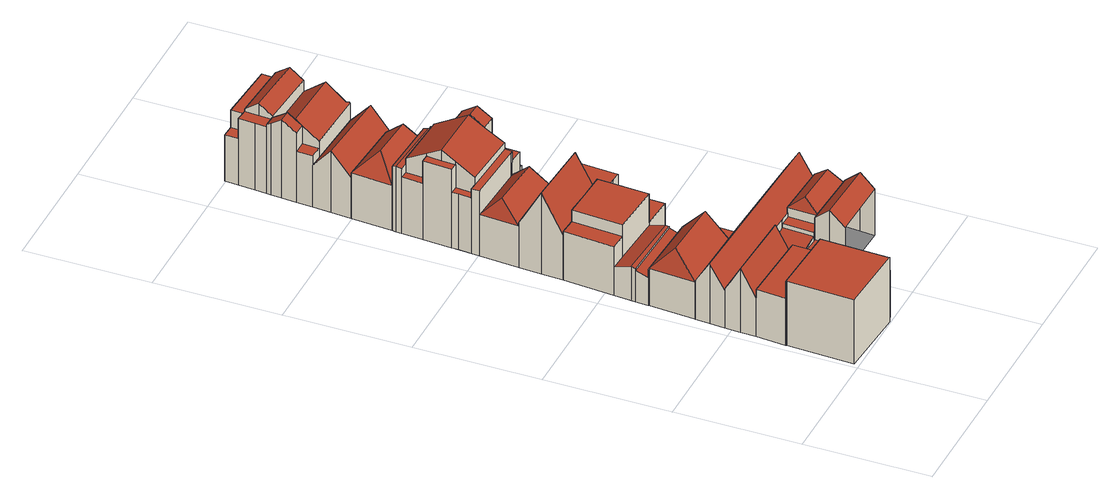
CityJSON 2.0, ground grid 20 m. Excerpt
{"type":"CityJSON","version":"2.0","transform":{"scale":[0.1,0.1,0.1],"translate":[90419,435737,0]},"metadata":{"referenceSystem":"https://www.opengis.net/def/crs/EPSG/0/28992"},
"CityObjects":{
"building1":{"type":"Building","attributes":{"TerrainHeight":1.64,"bron_tex":"UltraCAM-X 10cm juni 2008","voll_tex":"complete","bron_geo":"Lidar 15-30 punten - nov. 2008","status":"1"},"geometry":[{"type":"MultiSurface","lod":"2","boundaries":[[[0,1,2,3,4]],[[5,6,7,8,9]],[[0,4,5,9]],[[4,3,10,11]],[[3,2,12,13]],[[2,1,14,15]],[[1,0,9,8]]],"semantics":{"surfaces":[{"type":"RoofSurface"},{"type":"GroundSurface"},{"type":"WallSurface"}],"values":[0,1,2,2,2,2,2]}}]},
"building2":{"type":"Building","attributes":{"TerrainHeight":1.59,"bron_tex":"UltraCAM-X 10cm juni 2008","voll_tex":"complete","bron_geo":"Lidar 15-30 punten - nov. 2008","status":"1"},"geometry":[{"type":"MultiSurface","lod":"2","boundaries":[[[16,17,18,19,20,21]],[[22,23,24,1,25]],[[14,26,27,28,29,30,15]],[[9,8,7,31,32,33,34,35,36,37,38,39,40]],[[25,1,8,41]],[[1,24,26,14]],[[24,23,36,35]],[[23,22,37,36]],[[15,42,12]],[[27,26,35,34]],[[16,21,40,39]],[[21,20,9,40]],[[20,19,41,9]],[[19,18,22,25]],[[18,17,38,37]],[[17,16,39,38]]],"semantics":{"surfaces":[{"type":"RoofSurface"},{"type":"GroundSurface"},{"type":"WallSurface"}],"values":[0,0,0,1,2,2,2,2,2,2,2,2,2,2,2,2]}}]},
"building3":{"type":"Building","attributes":{"TerrainHeight":1.79,"bron_tex":"UltraCAM-X 10cm juni 2008","voll_tex":"complete","bron_geo":"Lidar 15-30 punten - nov. 2008","status":"1"},"geometry":[{"type":"MultiSurface","lod":"2","boundaries":[[[43,44,45,46]],[[47,48,49,50]],[[51,52,53,54,55]],[[56,52,51]],[[56,57,53,52]],[[58,59,60,61,62,63,64]],[[43,46,62,65]],[[45,44,64,63]],[[50,49,58,64]],[[49,48,59,58]],[[48,47,66,59]],[[51,55,65,61]],[[55,54,44,43]],[[54,53,67,50]],[[56,51,61,60]],[[53,57,47,67]],[[57,56,60,66]]],"semantics":{"surfaces":[{"type":"RoofSurface"},{"type":"GroundSurface"},{"type":"WallSurface"}],"values":[0,0,0,0,0,1,2,2,2,2,2,2,2,2,2,2,2]}}]},
"building4":{"type":"Building","attributes":{"TerrainHeight":1.6,"bron_tex":"UltraCAM-X 10cm juni 2008","voll_tex":"complete","bron_geo":"Lidar 15-30 punten - nov. 2008","status":"1"},"geometry":[{"type":"MultiSurface","lod":"2","boundaries":[[[13,12,68,69,70]],[[6,71,72,31,7]],[[68,42,30]]],"semantics":{"surfaces":[{"type":"RoofSurface"},{"type":"GroundSurface"},{"type":"WallSurface"}],"values":[0,1,2]}}]},
"building5":{"type":"Building","attributes":{"TerrainHeight":1.63,"bron_tex":"UltraCAM-X 10cm juni 2008","voll_tex":"complete","bron_geo":"Lidar 15-30 punten - nov. 2008","status":"1"},"geometry":[{"type":"MultiSurface","lod":"2","boundaries":[[[73,74,75,76,56,77]],[[78,79,80,81,74,73]],[[11,10,82,83]],[[83,82,84,85]],[[59,86,87,72,71,6,5,88,60]],[[73,77,88,89]],[[77,56,60,88]],[[56,76,59,60]],[[76,75,86,59]],[[75,74,90,86]],[[78,73,89,91]],[[74,81,87,90]],[[81,80,72,87]],[[80,79,70,69]],[[11,83,92,5]],[[82,10,13,93]],[[83,85,91,92]],[[85,84,79,78]],[[84,82,93,70]]],"semantics":{"surfaces":[{"type":"RoofSurface"},{"type":"GroundSurface"},{"type":"WallSurface"}],"values":[0,0,0,0,1,2,2,2,2,2,2,2,2,2,2,2,2,2,2]}}]},
"building6":{"type":"Building","attributes":{"TerrainHeight":1.63,"bron_tex":"UltraCAM-X 10cm juni 2008","voll_tex":"complete","bron_geo":"Lidar 15-30 punten - nov. 2008","status":"1"},"geometry":[{"type":"MultiSurface","lod":"2","boundaries":[[[94,95,96,97,98]],[[99,100,95,94]],[[101,102,103,104,105]],[[106,107,108,109]],[[110,111,112,113,114]],[[115,116,117,63,62,118,119]],[[94,98,120,121]],[[96,95,122,117]],[[99,94,121,62]],[[95,100,63,122]],[[100,99,46,45]],[[110,114,108,107]],[[114,113,123,124]],[[113,112,125,123]],[[112,111,101,105]],[[111,110,97,96]],[[105,104,119,125]],[[103,102,116,115]],[[102,101,117,116]],[[106,109,118,120]],[[109,108,124,118]],[[107,106,98,97]]],"semantics":{"surfaces":[{"type":"RoofSurface"},{"type":"GroundSurface"},{"type":"WallSurface"}],"values":[0,0,0,0,0,1,2,2,2,2,2,2,2,2,2,2,2,2,2,2,2,2]}}]},
"building7":{"type":"Building","attributes":{"TerrainHeight":1.78,"bron_tex":"UltraCAM-X 10cm juni 2008","voll_tex":"complete","bron_geo":"Lidar 15-30 punten - nov. 2008","status":"1"},"geometry":[{"type":"MultiSurface","lod":"2","boundaries":[[[126,127,128,129]],[[126,129,130]],[[128,127,131]],[[130,129,128,131,132]],[[133,134,135,136,137]],[[126,130,133,137]],[[131,127,136,135]]],"semantics":{"surfaces":[{"type":"RoofSurface"},{"type":"GroundSurface"},{"type":"WallSurface"}],"values":[0,0,0,0,1,2,2]}}]},
"building8":{"type":"Building","attributes":{"TerrainHeight":1.5,"bron_tex":"UltraCAM-X 10cm juni 2008","voll_tex":"complete","bron_geo":"Lidar 15-30 punten - nov. 2008","status":"1"},"geometry":[{"type":"MultiSurface","lod":"2","boundaries":[[[138,139,140,141]],[[139,142,143,144,145,140]],[[146,147,148,149,150,151,127]],[[137,136,152,153,154,115,119,118]],[[127,151,152,136]],[[151,150,153,152]],[[149,148,115,154]],[[148,147,104,103]],[[147,146,125,119]],[[139,138,137,155]],[[138,141,127,126]],[[141,140,156,127]],[[142,139,155,118]],[[140,145,146,156]],[[145,144,123,125]],[[144,143,124,123]],[[143,142,118,124]]],"semantics":{"surfaces":[{"type":"RoofSurface"},{"type":"GroundSurface"},{"type":"WallSurface"}],"values":[0,0,0,1,2,2,2,2,2,2,2,2,2,2,2,2,2]}}]},
"building9":{"type":"Building","attributes":{"TerrainHeight":1.68,"bron_tex":"UltraCAM-X 10cm juni 2008","voll_tex":"complete","bron_geo":"Lidar 15-30 punten - nov. 2008","status":"1"},"geometry":[{"type":"MultiSurface","lod":"2","boundaries":[[[157,158,159,160]],[[161,157,160,162,163]],[[32,164,165,33]],[[158,157,166,28]],[[160,159,165,167]],[[157,161,29,166]],[[161,163,168,32]],[[163,162,164,168]],[[162,160,167,164]]],"semantics":{"surfaces":[{"type":"RoofSurface"},{"type":"GroundSurface"},{"type":"WallSurface"}],"values":[0,0,1,2,2,2,2,2,2]}}]},
"building10":{"type":"Building","attributes":{"TerrainHeight":1.63,"bron_tex":"UltraCAM-X 10cm juni 2008","voll_tex":"complete","bron_geo":"Lidar 15-30 punten - nov. 2008","status":"1"},"geometry":[{"type":"MultiSurface","lod":"2","boundaries":[[[169,170,171]],[[171,170,172,173]],[[172,174,173]],[[169,174,172,170]],[[175,176,177,178,179]],[[72,87,164,32,31]],[[175,179,69,68]],[[179,178,180,72]],[[177,176,32,168]],[[176,175,30,29]],[[169,171,178,177]],[[171,173,87,180]],[[173,174,164,87]],[[174,169,168,164]]],"semantics":{"surfaces":[{"type":"RoofSurface"},{"type":"GroundSurface"},{"type":"WallSurface"}],"values":[0,0,0,0,0,1,2,2,2,2,2,2,2,2]}}]},
"building11":{"type":"Building","attributes":{"TerrainHeight":1.69,"bron_tex":"UltraCAM-X 10cm juni 2008","voll_tex":"complete","bron_geo":"Lidar 15-30 punten - nov. 2008","status":"1"},"geometry":[{"type":"MultiSurface","lod":"2","boundaries":[[[181,182,183,184]],[[185,186,187,188,189,190,191]],[[192,193,194,195,196]],[[197,198,199,200,201]],[[202,203,204,205,206,207]],[[208,209,210,211,212]],[[213,214,208,212]],[[215,216,217,218,219,220]],[[221,222,223,224]],[[225,226,227,228,229,230]],[[231,232,222,221]],[[229,228,233,234,235,236]],[[237,238,239,240]],[[241,242,135,134,133,243,244]],[[182,181,245,246]],[[190,189,244,247]],[[189,188,248,244]],[[188,187,249,248]],[[187,186,206,205]],[[192,196,250,251]],[[196,195,252,250]],[[199,198,202,207]],[[198,197,135,253]],[[205,204,241,249]],[[203,202,253,242]],[[215,220,251,133]],[[220,219,193,192]],[[218,217,197,201]],[[217,216,132,131]],[[216,215,130,132]],[[209,208,254,245]],[[212,211,191,255]],[[210,209,181,184]],[[208,214,243,254]],[[214,213,247,243]],[[213,212,255,190]],[[221,228,256]],[[224,223,186,185]],[[223,222,257,206]],[[225,230,194,193]],[[230,229,258,239]],[[227,226,201,200]],[[226,225,219,218]],[[231,221,256,227]],[[222,232,207,257]],[[232,231,200,199]],[[229,236,240,258]],[[236,235,184,183]],[[235,234,211,210]],[[234,233,185,191]],[[233,228,259,224]],[[238,237,246,252]],[[237,240,183,182]],[[239,238,195,194]]],"semantics":{"surfaces":[{"type":"RoofSurface"},{"type":"GroundSurface"},{"type":"WallSurface"}],"values":[0,0,0,0,0,0,0,0,0,0,0,0,0,1,2,2,2,2,2,2,2,2,2,2,2,2,2,2,2,2,2,2,2,2,2,2,2,2,2,2,2,2,2,2,2,2,2,2,2,2,2,2,2,2]}}]},
"building12":{"type":"Building","attributes":{"TerrainHeight":1.61,"bron_tex":"UltraCAM-X 10cm juni 2008","voll_tex":"complete","bron_geo":"Lidar 15-30 punten - nov. 2008","status":"1"},"geometry":[{"type":"MultiSurface","lod":"2","boundaries":[[[260,261,262]],[[263,264,260,262]],[[265,264,263]],[[265,266,267,261,260,264]],[[268,269,270,271,272,273,274,275]],[[276,277,241,244,243,278,279,280,281]],[[275,274,279,282]],[[274,273,280,279]],[[273,272,281,280]],[[269,268,248,241]],[[262,261,268,275]],[[263,262,282,278]],[[265,263,278,243]],[[261,267,244,248]],[[267,266,247,244]],[[266,265,243,247]]],"semantics":{"surfaces":[{"type":"RoofSurface"},{"type":"GroundSurface"},{"type":"WallSurface"}],"values":[0,0,0,0,0,1,2,2,2,2,2,2,2,2,2,2]}}]},
"building13":{"type":"Building","attributes":{"TerrainHeight":1.7,"bron_tex":"UltraCAM-X 10cm juni 2008","voll_tex":"complete","bron_geo":"Lidar 15-30 punten - nov. 2008","status":"1"},"geometry":[{"type":"MultiSurface","lod":"2","boundaries":[[[283,284,285,286]],[[286,285,287,288]],[[289,290,279,278]],[[283,286,291,278]],[[285,284,279,292]],[[284,283,278,279]],[[286,288,289,291]],[[288,287,290,289]],[[287,285,292,290]]],"semantics":{"surfaces":[{"type":"RoofSurface"},{"type":"GroundSurface"},{"type":"WallSurface"}],"values":[0,0,1,2,2,2,2,2,2]}}]},
"building14":{"type":"Building","attributes":{"TerrainHeight":1.74,"bron_tex":"UltraCAM-X 10cm juni 2008","voll_tex":"complete","bron_geo":"Lidar 15-30 punten - nov. 2008","status":"1"},"geometry":[{"type":"MultiSurface","lod":"2","boundaries":[[[293,294,295,296]],[[297,298,299,300]],[[301,302,303,304]],[[305,306,307,308,309]],[[310,311,298,297]],[[312,313,314,315]],[[316,317,318,319]],[[320,321,322,323]],[[324,325,326,327,317,316,328]],[[323,322,329,330,331]],[[289,332,333,334,335,290]],[[293,296,336,289]],[[294,293,289,337]],[[312,315,332,338]],[[315,314,339,332]],[[316,340,341]],[[318,317,342,343]],[[320,323,344,336]],[[322,340,345]],[[321,320,296,295]],[[324,328,295,294]],[[328,316,341,321]],[[317,327,334,342]],[[327,326,335,334]],[[326,325,290,335]],[[325,324,337,290]],[[323,331,346,344]],[[331,330,347,346]],[[330,329,348,306]],[[329,322,345,319]],[[297,300,308,349]],[[300,299,302,301]],[[299,298,350,351]],[[301,304,314,313]],[[304,303,333,339]],[[303,302,351,333]],[[306,305,352,347]],[[305,309,338,352]],[[309,308,313,312]],[[307,348,319,353]],[[310,297,349,307]],[[298,311,343,350]],[[311,310,353,318]]],"semantics":{"surfaces":[{"type":"RoofSurface"},{"type":"GroundSurface"},{"type":"WallSurface"}],"values":[0,0,0,0,0,0,0,0,0,0,1,2,2,2,2,2,2,2,2,2,2,2,2,2,2,2,2,2,2,2,2,2,2,2,2,2,2,2,2,2,2,2,2]}}]}
},
"vertices":[
[12,115,82],[134,110,82],[135,157,82],[131,157,82],[15,162,82],[15,162,0],[131,157,0],[135,157,0],[134,110,0],[12,115,0],[131,157,68],[15,162,68],[135,157,35],[131,157,33],[134,110,43],[135,157,43],
[8,8,112],[122,2,112],[122,6,112],[125,110,112],[12,115,112],[12,113,112],[122,6,82],[132,5,82],[137,109,82],[125,110,82],[137,109,43],[187,107,43],[206,106,43],[209,154,43],[204,154,43],[204,154,0],[209,154,0],[206,106,0],[187,107,0],[137,109,0],[132,5,0],[122,6,0],[122,2,0],[8,8,0],[12,113,0],[125,110,0],[168,156,43],
[25,332,49],[136,326,49],[138,348,56],[26,352,55],[134,255,53],[169,254,53],[172,324,53],[136,326,53],[25,331,65],[37,295,103],[135,291,103],[136,326,66],[25,332,63],[20,259,65],[134,255,65],[172,324,0],[169,254,0],[20,259,0],[25,331,0],[26,352,0],[138,348,0],[136,326,0],[25,332,0],[134,255,0],[135,291,53],
[204,154,52],[206,203,52],[133,206,33],[133,206,0],[206,203,0],
[19,235,104],[317,224,104],[319,248,65],[169,254,65],[20,257,68],[17,211,66],[133,206,65],[206,203,65],[314,199,65],[132,182,112],[16,186,112],[133,206,68],[17,211,68],[319,248,0],[314,199,0],[20,257,0],[19,235,0],[317,224,0],[17,211,0],[16,186,0],[132,182,33],
[27,359,59],[138,353,59],[140,380,50],[56,385,50],[28,386,50],[26,352,57],[138,348,58],[140,380,55],[191,377,55],[194,458,55],[169,459,55],[144,461,55],[28,386,85],[56,385,85],[61,465,85],[34,467,85],[56,385,105],[140,380,105],[144,461,105],[102,463,105],[61,465,105],[194,458,0],[191,377,0],[140,380,0],[34,467,0],[169,459,0],[28,386,0],[27,359,0],[138,353,0],[102,463,0],[61,465,0],[144,461,0],
[38,537,72],[145,531,71],[136,563,104],[51,568,104],[42,599,72],[149,594,72],[145,594,72],[42,599,0],[145,594,0],[149,594,0],[145,531,0],[38,537,0],
[38,537,78],[36,502,141],[145,496,141],[145,531,79],[34,467,79],[61,465,79],[102,463,79],[144,461,79],[144,461,71],[169,459,71],[194,458,71],[209,457,71],[214,527,71],[175,530,71],[175,530,0],[214,527,0],[209,457,0],[36,502,0],[145,496,71],
[207,130,102],[206,106,80],[306,103,81],[308,126,102],[209,154,81],[310,150,81],[223,154,81],[310,150,0],[306,103,0],[207,130,43],[308,126,0],[223,154,0],
[223,154,75],[231,178,96],[225,203,75],[305,175,96],[314,199,75],[310,150,75],[204,154,59],[209,154,59],[223,154,59],[225,203,59],[206,203,59],[225,203,0],
[49,722,98],[47,689,98],[60,688,98],[62,721,98],[151,683,100],[174,682,100],[175,731,100],[161,731,100],[153,732,100],[152,732,100],[152,716,100],[42,612,97],[55,611,97],[57,642,97],[44,643,97],[44,632,97],[149,594,96],[173,593,96],[174,636,96],[150,637,96],[150,606,96],[173,593,68],[180,593,68],[191,730,68],[175,731,68],[174,682,68],[174,636,68],[49,730,114],[49,722,112],[62,721,112],[152,716,112],[152,724,114],[152,732,112],[50,737,112],[42,599,113],[145,594,113],[149,594,113],[150,606,113],[55,611,113],[42,612,113],[151,660,157],[174,659,157],[174,682,142],[151,683,142],[55,611,125],[150,606,123],[150,637,141],[151,662,156],[58,664,156],[57,642,143],[150,637,142],[174,636,142],[151,683,144],[152,716,124],[62,721,122],[60,688,142],[47,689,137],[44,643,137],[57,642,137],[60,688,137],[191,730,0],[180,593,0],[50,737,0],[153,732,0],[49,722,0],[47,689,0],[152,732,0],[161,731,0],[175,731,0],[44,632,0],[42,612,0],[44,643,0],[173,593,0],[49,730,0],[152,724,100],[151,660,155],[174,659,68],[58,664,137],[151,662,155],
[153,764,110],[161,731,80],[165,795,79],[54,802,79],[82,768,110],[50,737,79],[152,732,80],[153,732,80],[161,731,44],[191,730,44],[205,729,44],[212,792,44],[211,792,44],[179,793,44],[177,794,44],[165,795,44],[212,792,0],[205,729,0],[54,802,0],[177,794,0],[179,793,0],[211,792,0],[165,795,0],
[54,802,72],[177,794,72],[179,825,108],[56,833,108],[181,857,71],[58,863,73],[58,863,0],[181,857,0],[56,833,0],[179,825,0],
[58,863,89],[79,862,89],[80,888,89],[60,888,89],[84,957,137],[182,951,137],[183,973,121],[86,979,120],[86,979,111],[183,973,111],[185,995,111],[87,1001,111],[64,954,116],[63,936,116],[83,935,116],[86,979,116],[66,981,116],[83,935,121],[181,929,121],[66,981,81],[86,979,81],[87,1001,81],[67,1002,81],[80,898,129],[179,894,129],[181,929,102],[82,935,100],[60,888,120],[80,888,120],[81,911,136],[61,912,136],[79,862,101],[181,857,101],[181,859,103],[177,862,105],[80,888,121],[82,935,120],[63,936,120],[62,928,125],[67,1002,0],[185,995,0],[177,862,0],[181,859,0],[60,888,0],[79,862,0],[66,981,0],[87,1001,0],[80,899,128],[80,898,127],[179,894,0],[181,929,0],[61,912,0],[81,911,119],[62,928,0],[63,936,0],[82,935,116],[84,957,116],[182,951,0],[183,973,0],[64,954,0],[83,935,100]
]}
